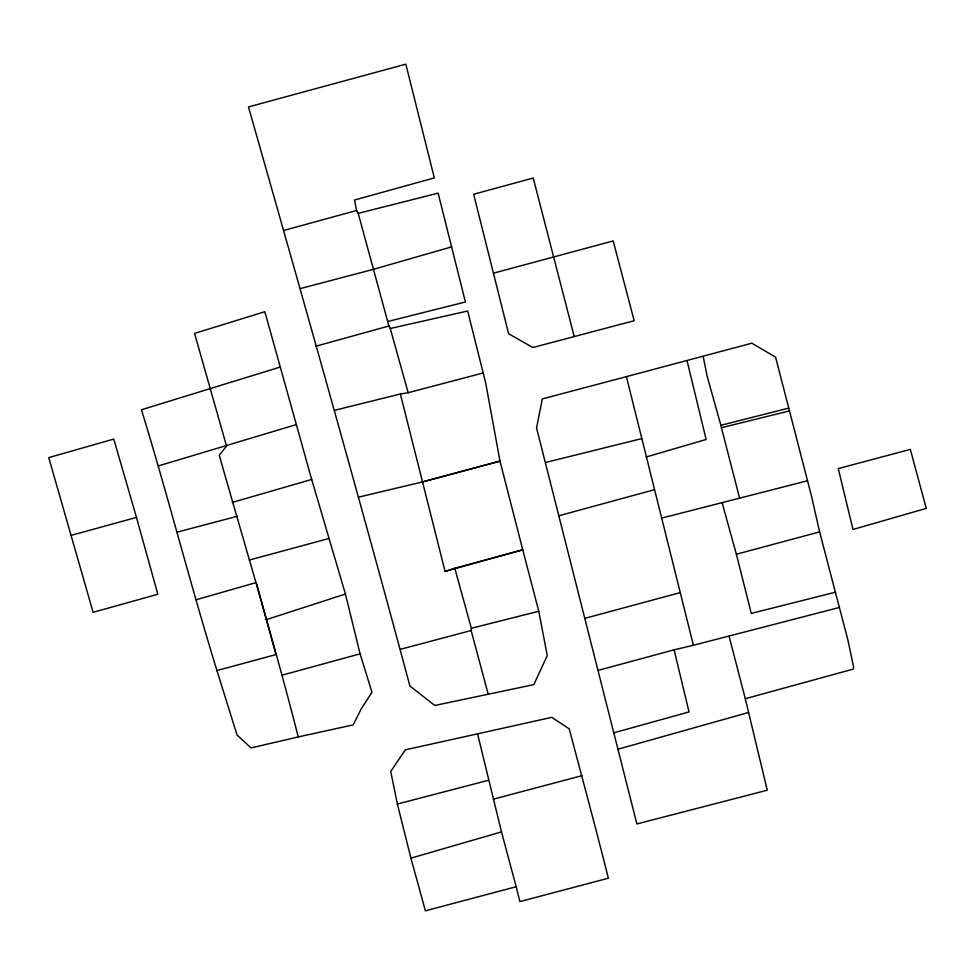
<?xml version="1.0" encoding="UTF-8"?>
<svg xmlns="http://www.w3.org/2000/svg" width="975" height="975" viewBox="0 0 975 975"><rect width="100%" height="100%" fill="white"/><g stroke="black" fill="none" stroke-linecap="round" stroke-linejoin="round"><path stroke-width="1.46" d="M488.085 693.773L471.144 630.508L471.352 628.266L454.764 568.23L522.758 549.803L499.992 461.126L485.684 382.943L467.659 311.013L390.28 328.49L388.903 326.003L358.215 213.367L356.606 210.49L354.522 200.033L434.314 177.901L405.819 64.179L248.479 106.933C303.274 299.691 357.983 492.472 409.914 686.034L434.801 705.473L533.825 684.633L547.268 655.59L538.773 611.276L522.758 549.803L445.087 571.423L400.359 393.985L334.498 410.341M445.087 571.423L454.764 568.23M280.264 367.051L141.46 409.756C168.029 496.275 190.271 584.062 216.938 670.556L275.937 654.578L266.37 619.625L345.43 594.043L311.683 479.468L264.834 311.72L194.561 333.401L226.541 446.075L219.277 455.252C245.883 549.023 274.194 642.379 298.24 736.929L353.218 724.876L361.493 708.398L371.975 692.287L360.08 653.835L345.43 594.043M296.303 424.6L158.389 465.916M626.401 376.643L751.822 343.2L775.6 357.191L811.432 495.861L819.609 531.887L847.897 640.002L853.686 667.448L853.162 669.13L745.302 698.709L767.252 790.213L636.882 823.948L536.555 427.964L542.295 398.946L626.401 376.643L693.408 645.267L839.329 607.486M646.157 456.995L706.132 439.481L687.034 360.713M232.172 502.466L311.683 479.468M410.926 858.158L501.491 831.894L477.555 733.846L405.332 749.824L390.731 771.469L397.373 804.034L410.926 858.158L425.405 910.821L516.165 886.726L519.894 901.595L608.376 878.195C595.81 828.287 582.404 778.598 569.217 728.837L551.789 717.344L477.555 733.846M451.596 246.894L373.34 269.356L300.239 288.612M196.024 599.808L256.303 582.514L266.37 619.625M617.65 749.312L748.544 712.481M315.644 346.271L388.903 326.003M613.945 732.786L689.045 711.933L674.091 649.825L693.408 645.267M70.98 535.421L136.463 517.408L157.828 594.263L93.113 612.312L48.75 457.616L113.782 439.079L136.463 517.408M283.749 230.453L356.606 210.49M422.784 481.857L499.992 461.126L422.784 481.857L358.434 497.189M558.98 515.738L654.444 489.706M282.189 675.151L360.08 653.835M249.173 560.089L328.904 538.505M493.447 273.171L613.19 240.947L634.164 320.714L532.862 347.527L508.609 333.73L473.667 194.244L533.215 178.023L574.226 336.594M584.695 618.394L679.941 592.69M597.992 670.422L674.091 649.825M661.647 518.115L807.495 480.773M835.538 592.178L751.286 613.421L736.381 554.251L819.609 531.887M493.411 799.159L582.026 775.661M400.384 649.326L471.144 630.508M176.743 532.265L237.339 516.238M400.359 393.985L408.147 392.718L483.173 372.95M397.373 804.034L488.304 780.329M358.215 213.367L438.128 193.135L465.404 301.994L388.269 321.36M703.207 356.497L707.131 376.192L720.878 425.295L788.641 408.135M471.352 628.266L538.773 611.276M545.817 462.418L641.635 438.64M739.574 498.067L721.427 427.708L789.263 410.975M298.24 736.929L251.05 747.922L237.035 734.979L216.938 670.556M390.28 328.49L408.147 392.718M722.122 502.759L736.381 554.251M501.491 831.894L516.165 886.726M729.129 636.37L745.302 698.709M720.878 425.295L721.427 427.708M926.25 508.389L852.991 529.474L838.268 468.573L910.345 449.402L926.25 508.389"/></g></svg>
